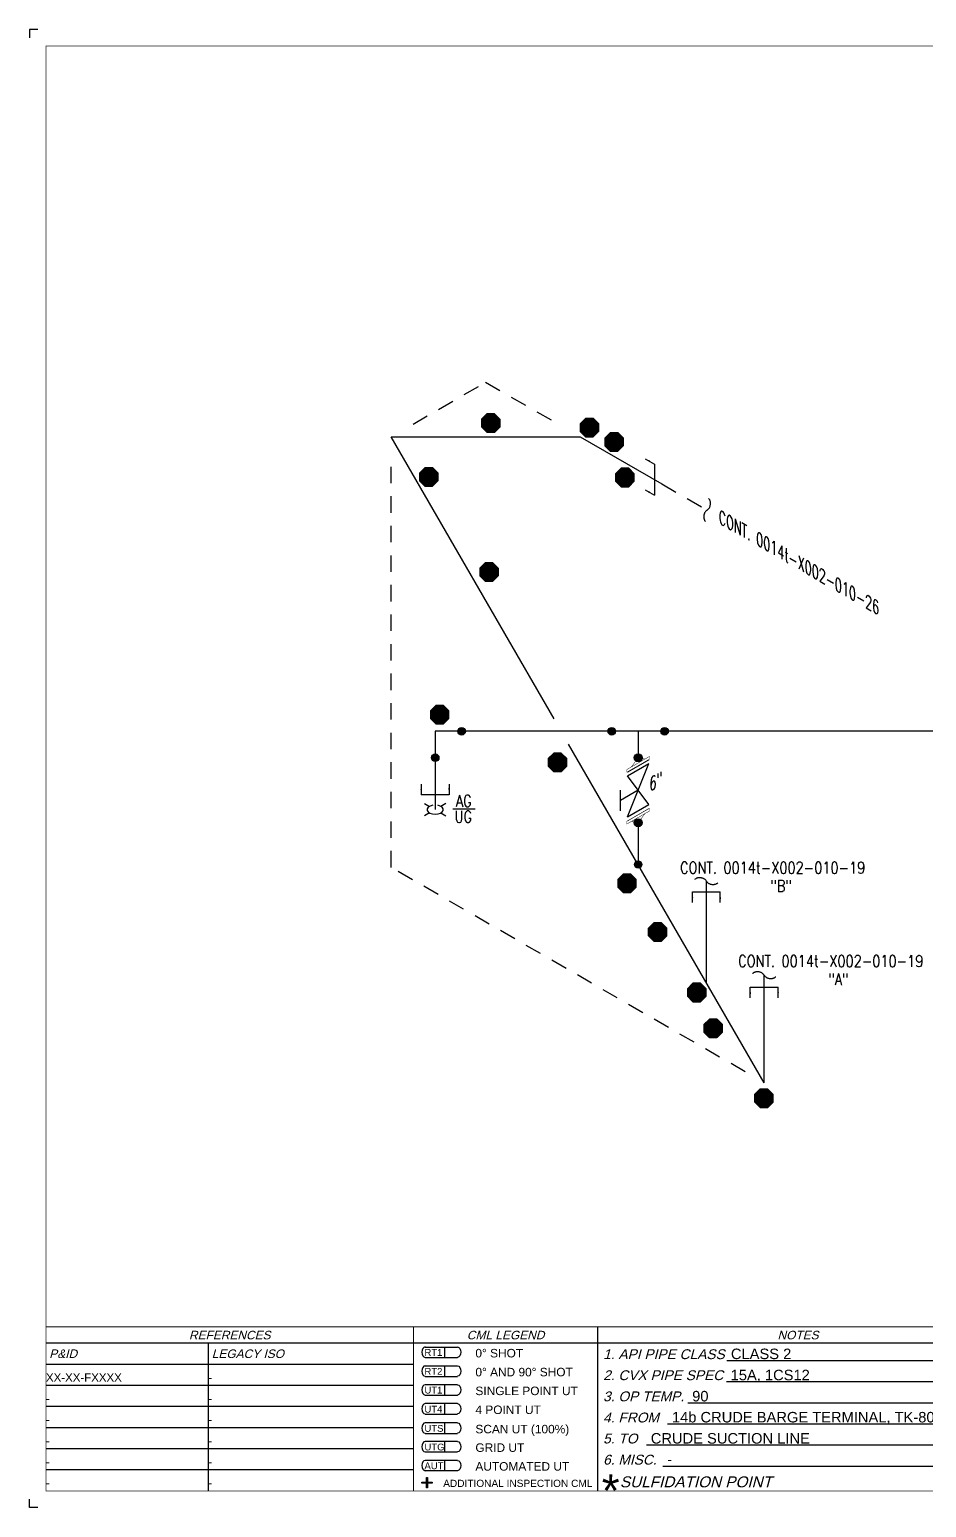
# Model space of a CAD drawing. Header units: inches. Extents: x 0.1 to 17.4, y 0.1 to 11.4.
# Drawn here: x 0.12 to 6.95, y 0.12 to 11.37 of the extents above; entities that cross this region are included whole.
import ezdxf
from ezdxf.enums import TextEntityAlignment as Align

# ---------------------------------------------------------------- set-up
doc = ezdxf.new("R2010")
doc.units = ezdxf.units.IN
doc.header["$MEASUREMENT"] = 0
doc.linetypes.add('HIDDEN2', pattern=[0.1875, 0.125, -0.0625])
for name, color, linetype in [('3', 1, 'Continuous'), ('BORDER', 3, 'Continuous'), ('BORDERTEXT', 7, 'Continuous'), ('COMP', 1, 'Continuous'), ('Continuation', 7, 'Continuous'), ('DL', 20, 'Continuous'), ('FITTINGS', 4, 'Continuous'), ('PART_PCML', 7, 'Continuous'), ('PIPE-ANNO', 150, 'HIDDEN2'), ('TEXT', 7, 'Continuous'), ('UNAS.PIPE', 251, 'Continuous'), ('WELD POINTS', 41, 'Continuous'), ('Welds', 7, 'Continuous')]:
    doc.layers.add(name, color=color, linetype=linetype)
doc.layers.add('PIPE', color=7, linetype='Continuous', lineweight=30)
doc.styles.add('FEASStandard', font='arial.ttf')
doc.styles.add('PART_Standard', font='romans', dxfattribs={"width": 0.8, "height": 0.09})
doc.styles.add('Richmond', font='arial.ttf')
doc.styles.add('SIMPLEX', font='ROMANS')
doc.dimstyles.new('Richmond', dxfattribs={"dimtxt": 0.18, "dimasz": 0.18, "dimexe": 0.18, "dimexo": 0.0625, "dimgap": 0.09, "dimtad": 0, "dimtih": 1, "dimtoh": 1, "dimdec": 4, "dimzin": 0, "dimdsep": 46, "dimtxsty": 'Richmond', "dimcen": 0.09, "dimadec": 0, "dimazin": 0, "dimtfac": 1, "dimtdec": 4, "dimtofl": 0, "dimtmove": 0, "dimatfit": 3, "dimfxl": 1, "dimtolj": 1, "dimtzin": 0, "dimarcsym": 0})

# ---------------------------------------------------------------- blocks, each defined once
blk = doc.blocks.new('Border')
h = blk.add_hatch(color=256)
h.dxf.hatch_style = 1
h.paths.add_polyline_path([(3.147, 0.317), (3.11, 0.317), (3.11, 0.31), (3.147, 0.31), (3.147, 0.273), (3.154, 0.273), (3.154, 0.31), (3.191, 0.31), (3.191, 0.317), (3.154, 0.317), (3.154, 0.354), (3.147, 0.354)])
blk.add_line((5.432, 1.244), (7.435, 1.244))
for points in [[(5.43, 1.083), (7.435, 1.083)], [(5.136, 0.922), (7.435, 0.922)], [(4.982, 0.762), (7.435, 0.762)], [(4.822, 0.601), (7.435, 0.601)], [(3.147, 0.317), (3.147, 0.354), (3.154, 0.354), (3.154, 0.317)], [(4.947, 0.44), (7.435, 0.44)], [(3.147, 0.31), (3.11, 0.31), (3.11, 0.317), (3.147, 0.317)], [(3.154, 0.31), (3.154, 0.273), (3.147, 0.273), (3.147, 0.31)], [(3.154, 0.317), (3.191, 0.317), (3.191, 0.31), (3.154, 0.31)]]:
    blk.add_lwpolyline(points)
at = {"layer": 'BORDER'}
for p, q in [((7.5, 1.375), (0.25, 1.375)), ((1.487, 0.25), (1.487, 1.375)), ((1.487, 1.214), (0.25, 1.214)), ((3.048, 1.214), (1.487, 1.214)), ((1.487, 1.054), (0.25, 1.054)), ((3.048, 1.054), (1.487, 1.054)), ((1.487, 0.893), (0.25, 0.893)), ((3.048, 0.893), (1.487, 0.893)), ((1.487, 0.732), (0.25, 0.732)), ((3.048, 0.732), (1.487, 0.732)), ((1.487, 0.571), (0.25, 0.571)), ((3.048, 0.571), (1.487, 0.571)), ((1.487, 0.411), (0.25, 0.411)), ((3.048, 0.411), (1.487, 0.411))]:
    blk.add_line(p, q, dxfattribs=at)
at = {"layer": 'BORDER', "const_width": 0.005}
blk.add_lwpolyline([(0.25, 0.25), (17.25, 0.25), (17.25, 11.25), (0.25, 11.25)], close=True, dxfattribs=at)
at = {"layer": 'BORDER', "const_width": 0.00833}
for points in [[(17.25, 1.5), (0.25, 1.5)], [(3.048, 0.25), (3.048, 1.5)], [(4.45, 0.25), (4.45, 1.5)]]:
    blk.add_lwpolyline(points, dxfattribs=at)
at = {"layer": 'BORDERTEXT', "color": 7, "linetype": 'Continuous'}
for p, q in [((3.137, 1.346), (3.383, 1.346)), ((3.137, 1.267), (3.383, 1.267)), ((3.137, 1.202), (3.383, 1.202)), ((3.137, 1.123), (3.383, 1.123))]:
    blk.add_line(p, q, dxfattribs=at)
at = {"layer": 'BORDERTEXT'}
for p, q in [((3.283, 1.346), (3.283, 1.267)), ((3.283, 1.202), (3.283, 1.123)), ((3.283, 1.059), (3.283, 0.98)), ((3.283, 1.059), (3.283, 0.98)), ((3.283, 0.915), (3.283, 0.836)), ((3.283, 0.915), (3.283, 0.836)), ((3.283, 0.768), (3.283, 0.689)), ((3.283, 0.768), (3.283, 0.689)), ((3.283, 0.626), (3.283, 0.548)), ((3.283, 0.626), (3.283, 0.548)), ((3.283, 0.483), (3.283, 0.405)), ((3.283, 0.483), (3.283, 0.405))]:
    blk.add_line(p, q, dxfattribs=at)
at = {"layer": 'BORDERTEXT', "color": 7}
for p, q in [((3.383, 1.059), (3.137, 1.059)), ((3.137, 0.98), (3.383, 0.98)), ((3.383, 0.915), (3.137, 0.915)), ((3.137, 0.836), (3.383, 0.836)), ((3.383, 0.768), (3.137, 0.768)), ((3.137, 0.689), (3.383, 0.689)), ((3.383, 0.626), (3.137, 0.626)), ((3.137, 0.548), (3.383, 0.548)), ((3.383, 0.483), (3.137, 0.483)), ((3.137, 0.405), (3.383, 0.405))]:
    blk.add_line(p, q, dxfattribs=at)
at = {"layer": 'BORDERTEXT'}
for centre in [(3.137, 1.307), (3.137, 1.163), (3.137, 1.02), (3.137, 0.876), (3.137, 0.729), (3.137, 0.587), (3.137, 0.444)]:
    blk.add_ellipse(centre, major_axis=(0, -0.0394), ratio=0.624439, start_param=3.141593, end_param=6.283185, dxfattribs=at)
at = {"layer": 'BORDERTEXT', "extrusion": (0, 0, -1)}
for centre in [(3.383, 1.307), (3.383, 1.163), (3.383, 1.02), (3.383, 0.876), (3.383, 0.729), (3.383, 0.587), (3.383, 0.444)]:
    blk.add_ellipse(centre, major_axis=(0, -0.0394), ratio=0.624439, start_param=3.141593, end_param=6.283185, dxfattribs=at)
at = {"layer": 'BORDERTEXT', "style": 'FEASStandard', "oblique": 15}
for s, p in [('REFERENCES', (1.649, 1.437)), ('CML LEGEND', (3.749, 1.437)), ('NOTES', (5.975, 1.437))]:
    blk.add_text(s, height=0.065, dxfattribs=at).set_placement(p, align=Align.MIDDLE)
for s, p in [('P&ID', (0.275, 1.295)), ('LEGACY ISO', (1.512, 1.295))]:
    blk.add_text(s, height=0.065, dxfattribs=at).set_placement(p, align=Align.MIDDLE_LEFT)
at = {"layer": 'BORDERTEXT', "style": 'FEASStandard'}
for s, height, p in [('RT1', 0.0518, (3.131, 1.279)), ('0%%D SHOT', 0.0648, (3.519, 1.267)), ('RT2', 0.0518, (3.131, 1.135)), ('0%%D AND 90%%D SHOT', 0.0648, (3.519, 1.123)), ('UT1', 0.0518, (3.131, 0.992)), ('SINGLE POINT UT', 0.0648, (3.519, 0.98)), ('4 POINT UT', 0.0648, (3.519, 0.836)), ('UT4', 0.0518, (3.131, 0.847)), ('UTS', 0.0518, (3.131, 0.701)), ('SCAN UT (100%%%)', 0.0648, (3.519, 0.689)), ('UTG', 0.0518, (3.131, 0.559)), ('GRID UT', 0.0648, (3.519, 0.548)), ('AUT', 0.0518, (3.131, 0.416)), ('AUTOMATED UT', 0.0648, (3.519, 0.405)), ('ADDITIONAL INSPECTION CML', 0.055, (3.274, 0.281))]:
    blk.add_text(s, height=height, dxfattribs=at).set_placement(p)
at = {"layer": 'BORDERTEXT', "style": 'FEASStandard', "oblique": 15}
for s, height, p in [('1. API PIPE CLASS', 0.075, (4.491, 1.254)), ('2. CVX PIPE SPEC', 0.075, (4.491, 1.094)), ('3. OP TEMP.', 0.075, (4.491, 0.933)), ('4. FROM ', 0.075, (4.491, 0.772)), ('5. TO ', 0.075, (4.491, 0.612)), ('6. MISC. ', 0.075, (4.491, 0.451)), ('SULFIDATION POINT', 0.08333, (4.619, 0.278))]:
    blk.add_text(s, height=height, dxfattribs=at).set_placement(p)
at = {"layer": 'BORDERTEXT', "insert": (4.481, 0.378), "char_height": 0.25, "attachment_point": 1, "style": 'FEASStandard'}
blk.add_mtext('*', dxfattribs=at)
blk = doc.blocks.new('BORDER TEXT')
at = {"layer": 'BORDERTEXT'}
for tag, p, height, style in [('API_PIPE_CLASS', (5.464, 1.254), 0.08, 'Richmond'), ('MATERIAL1', (12.263, 1.211), 0.08, 'Richmond'), ('P&ID_#1', (0.25, 1.083), 0.0625, 'FEASStandard'), ('LINE_#1', (1.487, 1.083), 0.0625, 'FEASStandard'), ('CVX_PIPE_SPEC', (5.462, 1.093), 0.08, 'Richmond'), ('OP_TEMP', (5.169, 0.932), 0.08, 'Richmond'), ('MATERIAL2', (12.263, 1.04), 0.08, 'Richmond'), ('P&ID_#2', (0.25, 0.922), 0.0625, 'FEASStandard'), ('LINE_#2', (1.487, 0.922), 0.0625, 'FEASStandard'), ('MATERIAL3', (12.263, 0.868), 0.08, 'Richmond'), ('P&ID_#3', (0.25, 0.762), 0.0625, 'FEASStandard'), ('LINE_#3', (1.487, 0.762), 0.0625, 'FEASStandard'), ('FROM', (5.015, 0.772), 0.08, 'Richmond'), ('TO', (4.854, 0.611), 0.08, 'Richmond'), ('MATERIAL4', (12.263, 0.696), 0.08, 'Richmond'), ('P&ID_#4', (0.25, 0.601), 0.0625, 'FEASStandard'), ('LINE_#4', (1.487, 0.601), 0.0625, 'FEASStandard'), ('MATERIAL5', (12.263, 0.525), 0.08, 'Richmond'), ('P&ID_#5', (0.25, 0.44), 0.0625, 'FEASStandard'), ('LINE_#5', (1.487, 0.44), 0.0625, 'FEASStandard'), ('MISC', (4.979, 0.451), 0.08, 'Richmond'), ('INSULATION', (12.928, 0.414), 0.0625, 'FEASStandard'), ('P&ID_#6', (0.25, 0.28), 0.0625, 'FEASStandard'), ('LINE_#6', (1.487, 0.28), 0.0625, 'FEASStandard'), ('PWHT', (12.928, 0.281), 0.0625, 'FEASStandard')]:
    blk.add_attdef(tag, p, '', height=height, dxfattribs=dict(at, style=style))
at = {"layer": 'BORDERTEXT', "style": 'FEASStandard'}
for tag, p in [('DR.BY', (11.075, 0.562)), ('DR.BY_DATE', (11.95, 0.562)), ('CHK_BY', (11.075, 0.354)), ('CHK._BY_DATE', (11.95, 0.354))]:
    blk.add_attdef(tag, text='', height=0.1, dxfattribs=at).set_placement(p, align=Align.MIDDLE_CENTER)
at = {"layer": 'BORDERTEXT', "style": 'PART_Standard', "width": 0.8}
for tag, p in [('PLANT_NUMBER', (13.938, 0.384)), ('SYSTEM_NUMBER', (14.812, 0.384)), ('CIRCUIT_NUMBER', (15.688, 0.384)), ('SHEET_NUMBER', (16.5, 0.384)), ('REVISION', (17.062, 0.384))]:
    blk.add_attdef(tag, text='', height=0.15, dxfattribs=at).set_placement(p, align=Align.MIDDLE_CENTER)
blk = doc.blocks.new('2_WELD_SINGLE_00')
at = {"linetype": 'ByBlock', "lineweight": -2}
h = blk.add_hatch(color=0, dxfattribs=at)
edge = h.paths.add_edge_path()
edge.add_arc((0, 0), 0.0143, 0, 360)
at = {"color": 0, "linetype": 'ByBlock', "lineweight": -2}
blk.add_circle((0, 0), 0.0143, dxfattribs=at)
blk = doc.blocks.new('3_VALVE_FLANGE_GATE_30')
at = {"color": 0, "linetype": 'ByBlock', "lineweight": -2}
blk.add_wipeout([(-0.162, -0.187), (-0.135, -0.172), (0, 0), (0.135, -0.016), (0.162, 0), (0.162, 0.187), (0.135, 0.172), (0, 0), (-0.135, 0.016), (-0.162, 0)], dxfattribs=at)
for p, q in [((0.135, 0.172), (-0.135, -0.172)), ((0.068, 0.195), (-0.068, 0.117)), ((0, 0), (0, 0.156)), ((0.135, 0.172), (0.135, -0.016)), ((0.162, 0.187), (0.162, 0)), ((-0.162, 0), (-0.162, -0.187)), ((-0.135, 0.016), (-0.135, -0.172)), ((0.135, -0.016), (-0.135, 0.016))]:
    blk.add_line(p, q, dxfattribs=at)
blk = doc.blocks.new('AM9A04')
at = {"linetype": 'Continuous', "const_width": 0.01}
blk.add_lwpolyline([(0, -0.289), (0, 0.289), (-0.05, 0.318), (-0.05, -0.26)], close=True, dxfattribs=at)
at = {"const_width": 0.01}
blk.add_lwpolyline([(-0.05, -0.144), (-0.15, 0.087), (-0.05, 0.202)], dxfattribs=at)
blk = doc.blocks.new('A09')
at = {"layer": 'Welds'}
h = blk.add_hatch(color=256, dxfattribs=at)
h.dxf.hatch_style = 1
h.paths.add_polyline_path([(-0.03, 0, 1), (0.03, 0, 1)])
blk.add_circle((0, 0), 0.03, dxfattribs=at)
blk = doc.blocks.new('*U20')
blk.add_wipeout([(0.052, -0.03), (0.017, -0.07), (0.017, -0.11), (0, -0.1), (0, 0.1), (0.017, 0.09), (0.017, 0.05)]).dxf.layer = 'COMP'
at = {"layer": '3', "zscale": 0.65}
blk.add_blockref('A09', (0.052, -0.03), dxfattribs=at)
at = {"layer": 'COMP', "xscale": 0.3466300616258731, "yscale": 0.3466300616258731, "zscale": 0.3466300616258731, "rotation": 180}
blk.add_blockref('AM9A04', (0, 0), dxfattribs=at)
blk = doc.blocks.new('1_Text_30')
at = {"layer": 'TEXT', "style": 'PART_Standard', "oblique": 30, "width": 0.8}
blk.add_attdef('TEXT', (0, 0), '', height=0.09, rotation=30, dxfattribs=at)
blk = doc.blocks.new('*U40')
at = {"layer": 'WELD POINTS', "xscale": 1.999999999999999, "yscale": 1.999999999999999, "rotation": 179.9999999999997}
blk.add_blockref('2_WELD_SINGLE_00', (0.201, 0), dxfattribs=at)
at = {"layer": 'WELD POINTS', "xscale": 2, "yscale": 2}
blk.add_blockref('2_WELD_SINGLE_00', (0, -0.201), dxfattribs=at)
blk = doc.blocks.new('1_BREAK-PIPE_PIPE_00')
at = {"color": 0, "linetype": 'ByBlock', "lineweight": -2}
for centre, major_axis in [((0.03, -0.092), (0, 0.101)), ((-0.03, 0.092), (0, -0.101))]:
    blk.add_ellipse(centre, major_axis=major_axis, ratio=0.711978, start_param=0.427466, end_param=3.141593, dxfattribs=at)
blk = doc.blocks.new('1_Tilde_00')
at = {"layer": 'PIPE-ANNO', "xscale": -0.5000000000000001, "yscale": 0.5, "zscale": 0.5}
blk.add_blockref('1_BREAK-PIPE_PIPE_00', (0, 0), dxfattribs=at)
blk = doc.blocks.new('1_Cont_330')
at = {"layer": 'Continuation', "style": 'PART_Standard', "oblique": 330, "width": 0.8}
blk.add_attdef('CONT.', (0, 0), '', height=0.09, rotation=330, dxfattribs=at)
blk = doc.blocks.new('AG UG SYMBOL')
blk.add_wipeout([(0, 0), (-0.032, -0.055), (0.032, -0.055)]).dxf.layer = 'FITTINGS'
at = {"layer": 'FITTINGS', "linetype": 'ByBlock', "lineweight": -2}
for p, q in [((-0.081, 0.047), (-0.043, 0.025)), ((0.081, 0.047), (0.043, 0.025)), ((-0.043, -0.025), (-0.081, -0.047)), ((0.043, -0.025), (0.081, -0.047))]:
    blk.add_line(p, q, dxfattribs=at)
at = {"layer": 'FITTINGS'}
blk.add_ellipse((0, 0), major_axis=(-0.0612, 0), ratio=0.57735, start_param=5.03414, end_param=10.673824, dxfattribs=at)
blk = doc.blocks.new('1_Text_00')
at = {"layer": 'TEXT', "style": 'PART_Standard', "width": 0.8}
blk.add_attdef('TEXT', (-0.062, -0.014), '', height=0.09, dxfattribs=at)
blk = doc.blocks.new('PART_PCML')
blk.add_hatch(color=0).paths.add_polyline_path([(-0.07, -0.029), (-0.029, -0.07), (0.029, -0.07), (0.07, -0.029), (0.07, 0.029), (0.029, 0.07), (-0.029, 0.07), (-0.07, 0.029)])
at = {"color": 7, "const_width": 0.009}
blk.add_lwpolyline([(-0.07, 0.029), (-0.029, 0.07), (0.029, 0.07), (0.07, 0.029), (0.07, -0.029), (0.029, -0.07), (-0.029, -0.07), (-0.07, -0.029), (-0.07, 0.029), (-0.029, 0.07)], dxfattribs=at)
at = {"color": 18, "true_color": 0x000000}
blk.add_lwpolyline([(-0.029, 0.07), (-0.07, 0.029), (-0.07, -0.029), (-0.029, -0.07), (0.029, -0.07), (0.07, -0.029), (0.07, 0.029), (0.029, 0.07)], close=True, dxfattribs=at)
at = {"color": 7, "true_color": 0xffffff, "style": 'SIMPLEX', "width": 0.8, "flags": 1}
for tag, p in [('CIRCUIT', (-0.094, 0.089)), ('DM', (-0.053, -0.133)), ('TYPE', (-0.075, -0.204))]:
    blk.add_attdef(tag, p, '', height=0.0586, dxfattribs=at)
at = {"color": 7, "true_color": 0xffffff, "style": 'SIMPLEX', "width": 0.8}
blk.add_attdef('DMDISP', text='', height=0.0586, dxfattribs=at).set_placement((0, 0), align=Align.MIDDLE_CENTER)
blk = doc.blocks.new('DL_0_UP')
at = {"layer": 'DL', "color": 20, "linetype": 'ByBlock', "ltscale": 0.8}
blk.add_line((0.053, 0), (-0.053, 0), dxfattribs=at)
at = {"layer": 'DL', "color": 20, "linetype": 'ByBlock', "ltscale": 0.7}
for points in [[(-0.053, 0.04), (-0.053, 0)], [(0.053, 0.04), (0.053, 0)]]:
    blk.add_leader(points, dimstyle='Richmond', override={"dimasz": 0.02, "dimgap": 0.09, "dimtad": 0}, dxfattribs=at)
blk = doc.blocks.new('*U61')
at = {"layer": 'DL', "xscale": 2, "yscale": 2, "zscale": 2}
blk.add_blockref('DL_0_UP', (-0.516, 0.143), dxfattribs=at)
blk = doc.blocks.new('*U63')
at = {"layer": 'DL', "color": 20, "linetype": 'ByBlock', "ltscale": 0.7}
blk.add_line((0.054, 0.15), (0.054, -0.087), dxfattribs=at)
for points in [[(0.126, 0.191), (0.054, 0.15)], [(0.126, -0.046), (0.054, -0.087)]]:
    blk.add_leader(points, dimstyle='Richmond', override={"dimasz": 0.04, "dimgap": 0.09, "dimtad": 0}, dxfattribs=at)
blk = doc.blocks.new('*U64')
at = {"layer": 'DL', "xscale": 2, "yscale": 2, "zscale": 2, "rotation": 179.9999999999999}
blk.add_blockref('DL_0_UP', (-0.526, 0.219), dxfattribs=at)
blk = doc.blocks.new('*U65')
at = {"layer": 'DL', "xscale": 2, "yscale": 2, "zscale": 2, "rotation": 179.9999999999999}
blk.add_blockref('DL_0_UP', (0, 0.179), dxfattribs=at)

msp = doc.modelspace()

# ---------------------------------------------------------------- linework, layer by layer
for p, q in [((0.125, 11.375), (0.125, 11.312)), ((0.187, 11.375), (0.125, 11.375)), ((0.125, 0.125), (0.125, 0.187)), ((0.187, 0.125), (0.125, 0.125))]:
    msp.add_line(p, q)
at = {"layer": 'PIPE'}
for p, q in [((4.118, 6.127), (2.878, 8.275)), ((2.878, 8.275), (4.317, 8.275)), ((4.317, 8.275), (4.937, 7.917)), ((8.354, 6.033), (3.213, 6.033)), ((3.213, 6.033), (3.213, 5.437)), ((4.758, 6.033), (4.758, 5.019)), ((5.277, 4.12), (5.277, 4.893)), ((5.717, 3.358), (5.717, 4.177))]:
    msp.add_line(p, q, dxfattribs=at)
at = {"layer": 'PIPE-ANNO'}
for p, q in [((3.044, 8.371), (3.597, 8.69)), ((3.597, 8.69), (4.151, 8.371)), ((2.878, 4.997), (2.878, 8.109)), ((5.573, 3.441), (2.878, 4.997))]:
    msp.add_line(p, q, dxfattribs=at)
at = {"layer": 'UNAS.PIPE', "linetype": 'HIDDEN2'}
msp.add_line((4.937, 7.917), (5.283, 7.717), dxfattribs=at)

# ---------------------------------------------------------------- block references
at = {"layer": 'BORDER'}
msp.add_blockref('Border', (0, 0), dxfattribs=at)
at = {"layer": 'BORDERTEXT'}
ref = msp.add_blockref('BORDER TEXT', (0, 0), dxfattribs=at)
ref.add_attrib('MISC', '-', (4.979, 0.451), dxfattribs={"height": 0.08, "style": 'Richmond'})
ref.add_attrib('TO', 'CRUDE SUCTION LINE', (4.854, 0.611), dxfattribs={"height": 0.08, "style": 'Richmond'})
ref.add_attrib('FROM', '14b CRUDE BARGE TERMINAL, TK-807, TK-830, TK-831', (5.015, 0.772), dxfattribs={"height": 0.08, "style": 'Richmond'})
ref.add_attrib('OP_TEMP', '90', (5.169, 0.932), dxfattribs={"height": 0.08, "style": 'Richmond'})
ref.add_attrib('CVX_PIPE_SPEC', '15A, 1CS12', (5.462, 1.093), dxfattribs={"height": 0.08, "style": 'Richmond'})
ref.add_attrib('API_PIPE_CLASS', 'CLASS 2', (5.464, 1.254), dxfattribs={"height": 0.08, "style": 'Richmond'})
ref.add_attrib('LINE_#6', '-', (1.487, 0.28), dxfattribs={"height": 0.0625, "style": 'FEASStandard'})
ref.add_attrib('LINE_#5', '-', (1.487, 0.44), dxfattribs={"height": 0.0625, "style": 'FEASStandard'})
ref.add_attrib('LINE_#4', '-', (1.487, 0.601), dxfattribs={"height": 0.0625, "style": 'FEASStandard'})
ref.add_attrib('LINE_#3', '-', (1.487, 0.762), dxfattribs={"height": 0.0625, "style": 'FEASStandard'})
ref.add_attrib('LINE_#2', '-', (1.487, 0.922), dxfattribs={"height": 0.0625, "style": 'FEASStandard'})
ref.add_attrib('LINE_#1', '-', (1.487, 1.083), dxfattribs={"height": 0.0625, "style": 'FEASStandard'})
ref.add_attrib('P&ID_#6', '-', (0.25, 0.28), dxfattribs={"height": 0.0625, "style": 'FEASStandard'})
ref.add_attrib('P&ID_#5', '-', (0.25, 0.44), dxfattribs={"height": 0.0625, "style": 'FEASStandard'})
ref.add_attrib('P&ID_#4', '-', (0.25, 0.601), dxfattribs={"height": 0.0625, "style": 'FEASStandard'})
ref.add_attrib('P&ID_#3', '-', (0.25, 0.762), dxfattribs={"height": 0.0625, "style": 'FEASStandard'})
ref.add_attrib('P&ID_#2', '-', (0.25, 0.922), dxfattribs={"height": 0.0625, "style": 'FEASStandard'})
ref.add_attrib('P&ID_#1', 'XX-XX-FXXXX', (0.25, 1.083), dxfattribs={"height": 0.0625, "style": 'FEASStandard'})
at = {"layer": 'Continuation'}
msp.add_blockref('1_Cont_330', (5.371, 7.62), dxfattribs=at).add_auto_attribs({'CONT.': 'CONT. 0014t-X002-010-26'})
ref = msp.add_blockref('1_Cont_330', (5.077, 4.95), dxfattribs=at)
ref.add_attrib('CONT.', 'CONT. 0014t-X002-010-19', (5.077, 4.95), dxfattribs={"height": 0.09, "style": 'PART_Standard', "width": 0.8})
ref = msp.add_blockref('1_Cont_330', (5.764, 4.811), dxfattribs=at)
ref.add_attrib('CONT.', '"B"', (5.764, 4.811), dxfattribs={"height": 0.09, "style": 'PART_Standard', "width": 0.8})
ref = msp.add_blockref('1_Cont_330', (5.519, 4.239), dxfattribs=at)
ref.add_attrib('CONT.', 'CONT. 0014t-X002-010-19', (5.519, 4.239), dxfattribs={"height": 0.09, "style": 'PART_Standard', "width": 0.8})
ref = msp.add_blockref('1_Cont_330', (6.205, 4.1), dxfattribs=at)
ref.add_attrib('CONT.', '"A"', (6.205, 4.1), dxfattribs={"height": 0.09, "style": 'PART_Standard', "width": 0.8})
at = {"layer": 'DL', "xscale": -1}
msp.add_blockref('*U63', (4.937, 7.917), dxfattribs=at)
at = {"layer": 'DL'}
for name, p in [('*U61', (3.729, 5.407)), ('*U65', (5.277, 4.631)), ('*U64', (6.243, 3.866))]:
    msp.add_blockref(name, p, dxfattribs=at)
at = {"layer": 'PART_PCML', "color": 13}
for p in [(3.636, 8.379), (4.387, 8.345), (4.575, 8.236), (3.164, 7.97), (4.657, 7.965), (3.623, 7.246), (3.247, 6.159), (4.144, 5.796), (4.673, 4.876), (4.906, 4.505), (5.204, 4.045), (5.329, 3.772), (5.715, 3.24)]:
    msp.add_blockref('PART_PCML', p, dxfattribs=at).add_auto_attribs({'DMDISP': '85A'})
at = {"layer": 'TEXT'}
for p, values in [((3.432, 5.472), {'TEXT': 'AG'}), ((3.423, 5.352), {'TEXT': 'UG'})]:
    msp.add_blockref('1_Text_00', p, dxfattribs=at).add_auto_attribs(values)
at = {"layer": 'UNAS.PIPE', "xscale": -1}
for p, rotation in [((5.283, 7.717), 354.4920261620492), ((5.277, 4.893), 264.4920261620492), ((5.717, 4.177), 264.4920261620492)]:
    msp.add_blockref('1_Tilde_00', p, dxfattribs=dict(at, rotation=rotation))
at = {"layer": 'WELD POINTS'}
msp.add_blockref('*U40', (3.213, 6.033), dxfattribs=at)
at = {"layer": 'WELD POINTS', "xscale": 2, "yscale": 2}
for p in [(4.557, 6.033), (4.758, 5.832), (4.758, 5.019)]:
    msp.add_blockref('2_WELD_SINGLE_00', p, dxfattribs=at)
at = {"layer": 'WELD POINTS', "xscale": 2, "yscale": 2, "rotation": 270}
msp.add_blockref('2_WELD_SINGLE_00', (4.959, 6.033), dxfattribs=at)

# ---------------------------------------------------------------- next in the draw order: block references
at = {"layer": 'FITTINGS', "yscale": -1, "rotation": 299.9999999999999}
msp.add_blockref('3_VALVE_FLANGE_GATE_30', (4.758, 5.584), dxfattribs=at)
at = {"layer": 'FITTINGS'}
msp.add_blockref('AG UG SYMBOL', (3.213, 5.437), dxfattribs=at)

# ---------------------------------------------------------------- next in the draw order: linework, layer by layer
at = {"layer": 'TEXT'}
msp.add_line((3.348, 5.442), (3.517, 5.442), dxfattribs=at)

# ---------------------------------------------------------------- next in the draw order: block references
at = {"layer": 'COMP', "ltscale": 0.65}
for p, rotation in [((4.758, 5.772), 120.0000000000002), ((4.758, 5.397), 300.0000000000001)]:
    msp.add_blockref('*U20', p, dxfattribs=dict(at, rotation=rotation))

# ---------------------------------------------------------------- next in the draw order: linework, layer by layer
at = {"layer": 'PIPE'}
msp.add_line((5.717, 3.358), (4.228, 5.936), dxfattribs=at)

# ---------------------------------------------------------------- next in the draw order: block references
at = {"layer": 'TEXT'}
msp.add_blockref('1_Text_30', (4.844, 5.572), dxfattribs=at).add_auto_attribs({'TEXT': '6"'})

doc.saveas('drawing.dxf')
